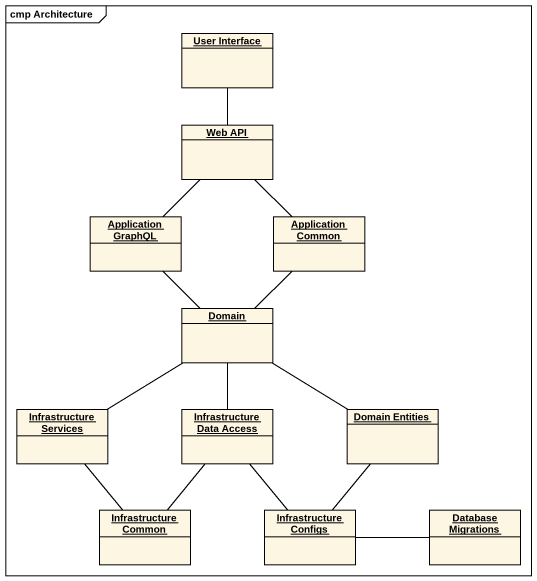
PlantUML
@startuml
mainframe cmp Architecture
hide circle
hide empty members
object "User Interface" as User_Interface
object "Web API" as Web_API
object "Application GraphQL" as Application_GraphQL
object "Application Common" as Application_Common
object Domain
object "Infrastructure Services" as Infrastructure_Services
object "Infrastructure Data Access" as Infrastructure_Data_Access
object "Domain Entities" as Domain_Entities
object "Infrastructure Common" as Infrastructure_Common
object "Infrastructure Configs" as Infrastructure_Configs
object "Database Migrations" as Database_Migrations
Web_API -up- User_Interface
Application_GraphQL -up- Web_API
Application_Common -up- Web_API
Domain -up- Application_GraphQL
Domain -up- Application_Common
Infrastructure_Services -up- Domain
Infrastructure_Data_Access -up- Domain
Domain_Entities -up- Domain
Infrastructure_Common -up- Infrastructure_Services
Infrastructure_Common -up- Infrastructure_Data_Access
Infrastructure_Configs -up- Infrastructure_Data_Access
Infrastructure_Configs -up- Domain_Entities
Infrastructure_Configs -right- Database_Migrations
@enduml
